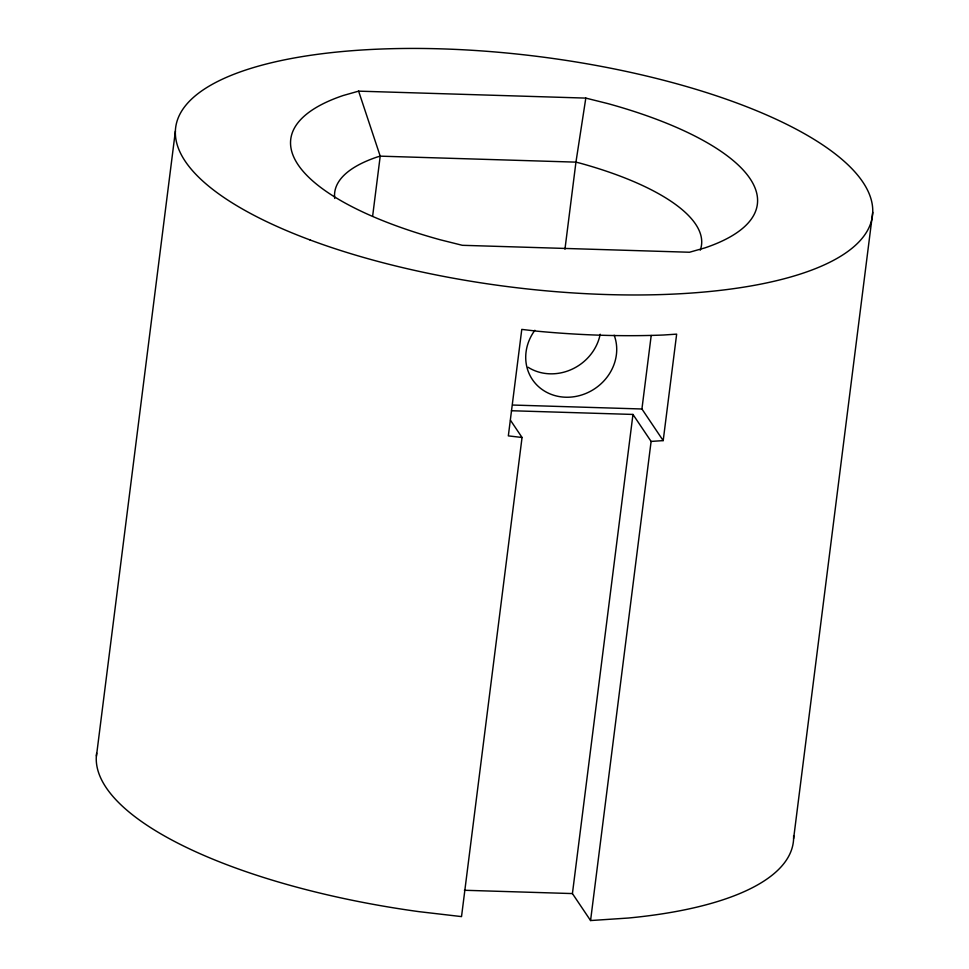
<?xml version="1.0" encoding="UTF-8"?>
<svg xmlns="http://www.w3.org/2000/svg" width="969" height="969" viewBox="0 0 969 969"><rect width="100%" height="100%" fill="white"/><g stroke="black" fill="none" stroke-linecap="round" stroke-linejoin="round"><path stroke-width="1.45" d="M175.389 131.118L96.27 757.431A351.166 116.062 7.2 0 0 418.85 911.635L461.523 916.601L522.049 437.479L510.506 420.304M372.629 216.208L380.211 156.154L358.615 91.147L343.208 95.507A267.65 88.458 7.2 0 0 440.277 239.791L462.322 245.302L689.504 252.243L704.911 247.882A267.65 88.458 7.2 0 0 607.854 103.598L585.809 98.099L358.615 91.147M564.951 249.215L575.949 162.138L585.809 98.099M793.611 835.653A351.166 116.062 7.2 0 1 628.215 918.043L590.569 920.55L572.425 893.575L632.963 414.441L511.402 410.735M632.963 414.441L651.107 441.416L663.196 440.616L641.926 408.991L651.204 335.504M590.569 920.55L651.107 441.416M663.196 440.616L676.653 334.135L663.571 335.008A351.166 116.062 7.2 0 1 536.62 331.132L521.782 329.399L508.337 435.88L522.049 437.479M793.611 838.585L872.73 212.272M512.625 405.042L641.926 408.991M464.381 890.269L572.425 893.575M96.343 755.977A351.166 116.062 7.2 0 1 96.67 753.083M614.176 335.226A46.827 42.454 -33.9 0 1 564.212 397.157A46.827 42.454 -33.9 0 1 534.876 330.272M600.186 334.22A46.827 42.454 -33.9 0 1 528.093 367.263M334.717 198.451A217.383 71.851 7.2 0 1 377.292 156.978L380.211 156.154L575.949 162.138L580.116 163.18A217.383 71.851 7.2 0 1 700.248 250.196M309.898 239.888A351.166 116.062 7.2 0 0 869.459 226.54A351.166 116.062 7.2 0 0 392.82 48.668A351.166 116.062 7.2 0 0 309.898 239.888"/></g></svg>
